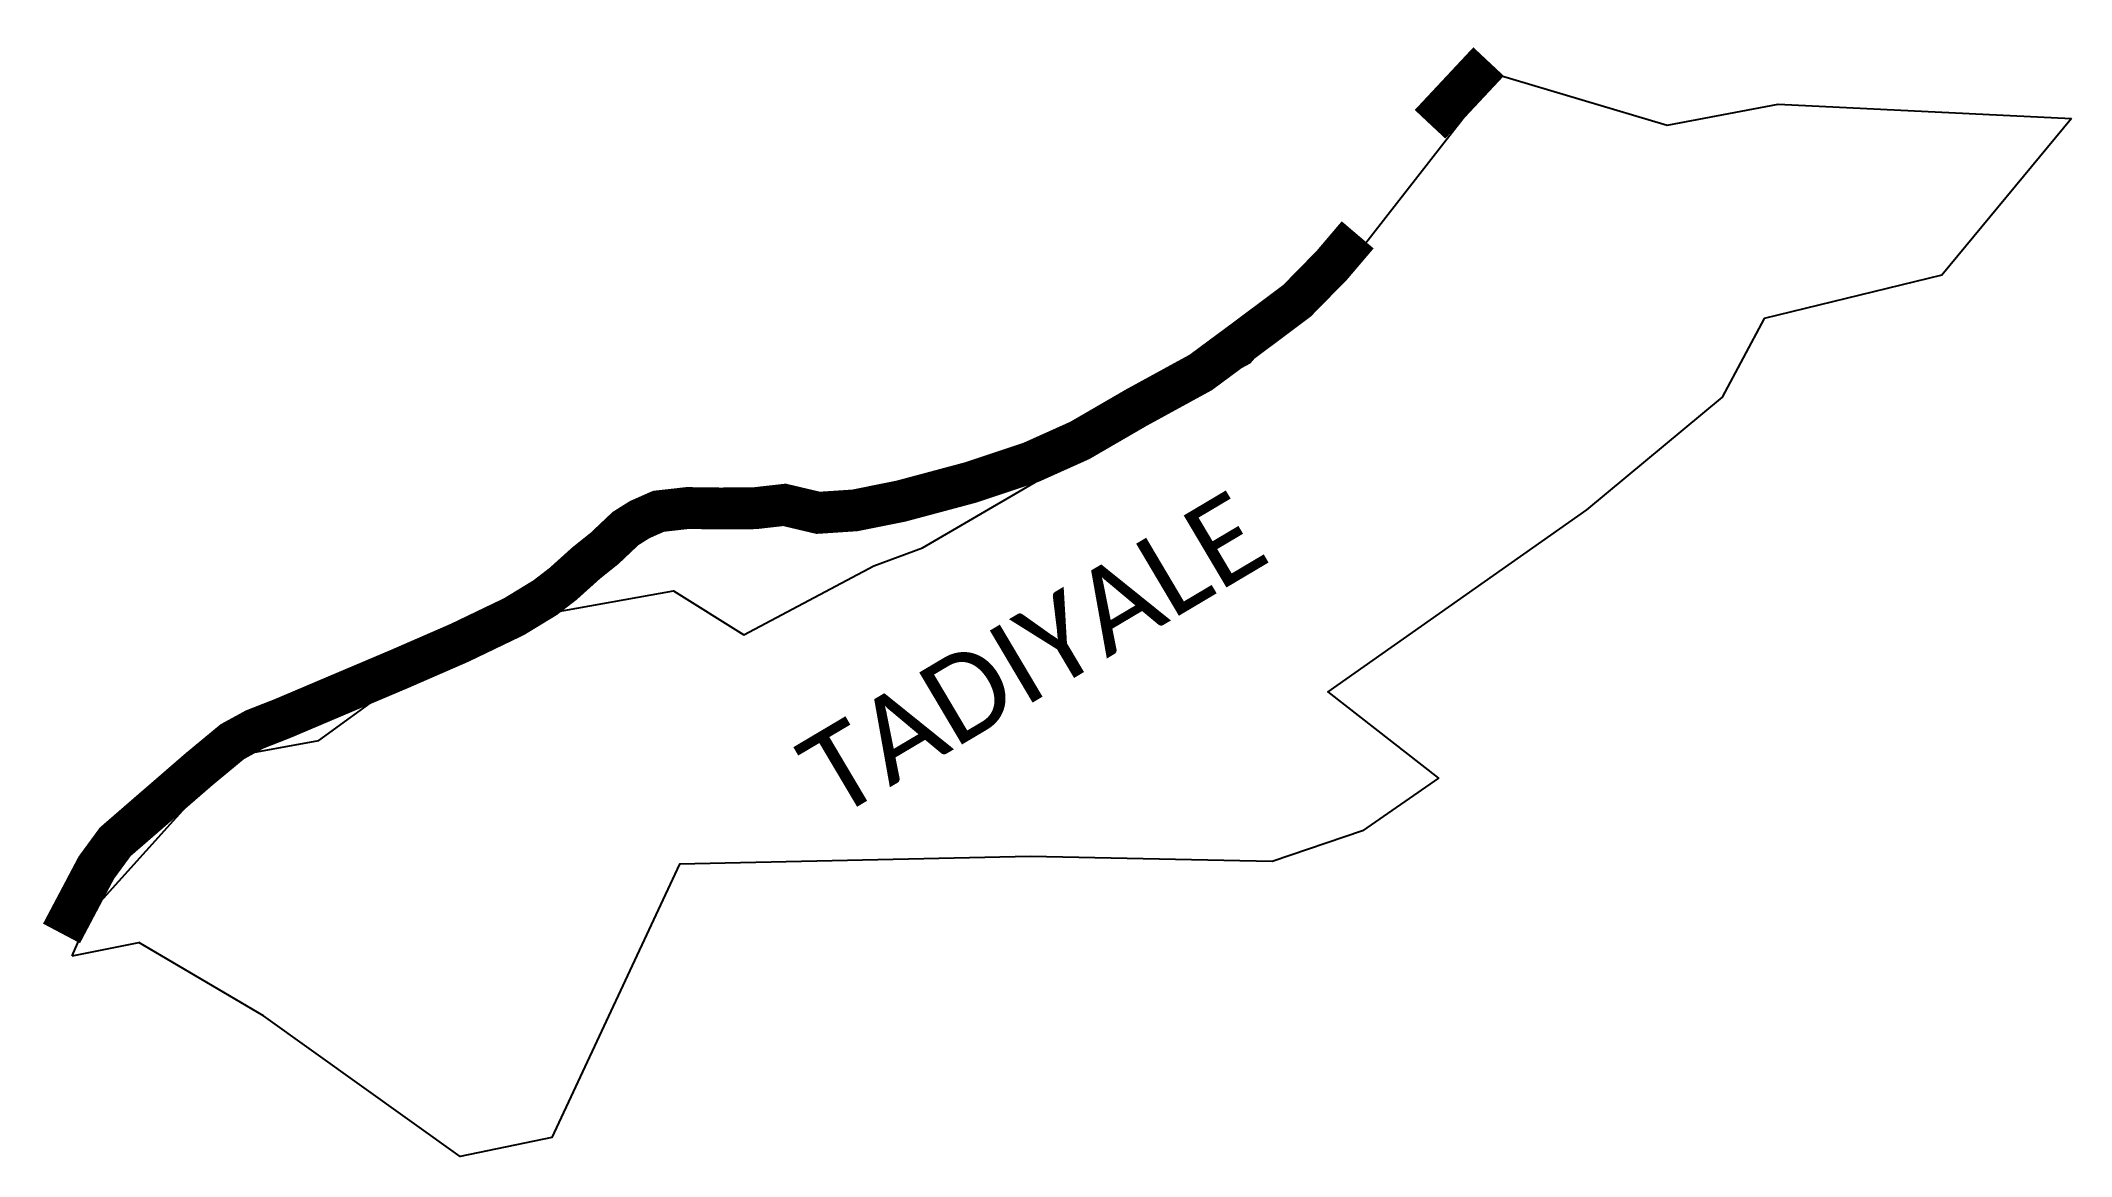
# Model space of a CAD drawing. Header units: metres. Extents: x 258036 to 260462, y 2207999 to 2209331.
import ezdxf

# ---------------------------------------------------------------- set-up
doc = ezdxf.new("R2010")
doc.units = ezdxf.units.M
for name, color, linetype in [('NATURALLY PROTECTED', 3, 'Continuous'), ('village', 3, 'Continuous'), ('VILLAGE NAME', 250, 'Continuous')]:
    doc.layers.add(name, color=color, linetype=linetype)

msp = doc.modelspace()

# ---------------------------------------------------------------- linework, layer by layer
at = {"color": 3}
msp.add_lwpolyline([(260461.9, 2209238.1), (260307.2, 2209051.2)], dxfattribs=at)
at = {"layer": 'NATURALLY PROTECTED', "color": 116, "true_color": 0x136734, "const_width": 50, "flags": 128}
for points in [[(259765.9, 2209306.1), (259695.9, 2209231.3)], [(259609.5, 2209099.3), (259578.7, 2209063.1), (259537, 2209020.6), (259478.3, 2208976.7), (259422.1, 2208935.1), (259345.4, 2208893.2), (259277.6, 2208853.9), (259219.9, 2208828), (259147.1, 2208803.7), (259063.8, 2208781.4), (259009, 2208770.4), (258965.1, 2208767.5), (258924.9, 2208777), (258889.5, 2208773), (258848.5, 2208772.7), (258809, 2208773.2), (258774.4, 2208769.3), (258752, 2208759.4), (258735.1, 2208748.8), (258709.9, 2208725), (258688, 2208707.5), (258660.3, 2208682.6), (258639, 2208666.2), (258601.9, 2208643.6), (258536.5, 2208612.2), (258464.6, 2208580.9), (258397, 2208552.3), (258325.3, 2208521.9), (258292.1, 2208508.9), (258265.4, 2208494.3), (258226.1, 2208461.8), (258125.6, 2208374.8), (258103, 2208344), (258061.4, 2208265.4)]]:
    msp.add_lwpolyline(points, dxfattribs=at)
at = {"layer": 'village'}
msp.add_lwpolyline([(258074.2, 2208238.7), (258153.8, 2208254.7)], dxfattribs=at)
at = {"layer": 'village', "color": 3}
for points in [[(258097.1, 2208291.5, 0), (258263.9, 2208476.5, 0), (258368.8, 2208495.8, 0), (258448.7, 2208554, 0), (258634.8, 2208646.1, 0), (258792.5, 2208674.5, 0), (258876.2, 2208622, 0), (259031.8, 2208704.4, 0), (259089.7, 2208725.7, 0), (259330.2, 2208865.9, 0), (259480.5, 2208947.1, 0), (259537.8, 2209012.7, 0), (259614.9, 2209084.4, 0), (259776.1, 2209290.9, 0), (259979.2, 2209230.1, 0), (260111.6, 2209255.4, 0), (260461.9, 2209238.1, 0)], [(260307.2, 2209051.2, 0), (260095.2, 2208999.3, 0), (260044.9, 2208905.5, 0), (259883, 2208771, 0), (259574, 2208553.7, 0), (259706, 2208450.8, 0), (259615.4, 2208387.9, 0), (259507.4, 2208351.2, 0), (259218.9, 2208357.1, 0), (258799.5, 2208348, 0), (258647.2, 2208021.8, 0), (258537.5, 2207999.3, 0), (258302.5, 2208166.9, 0), (258153.8, 2208254.7, 0)], [(258074.2, 2208238.7, 0), (258097.1, 2208291.5, 0)]]:
    msp.add_polyline3d(points, dxfattribs=at)

# ---------------------------------------------------------------- texts
at = {"layer": 'VILLAGE NAME', "insert": (258933.9, 2208486.8), "char_height": 100, "attachment_point": 1, "rotation": 30.6788}
msp.add_mtext_dynamic_manual_height_columns('{\\fCalibri|b0|i0|c0|p34;TADIYALE}', width=1538.461, gutter_width=667.3, heights=[0], dxfattribs=at)

doc.saveas('drawing.dxf')
